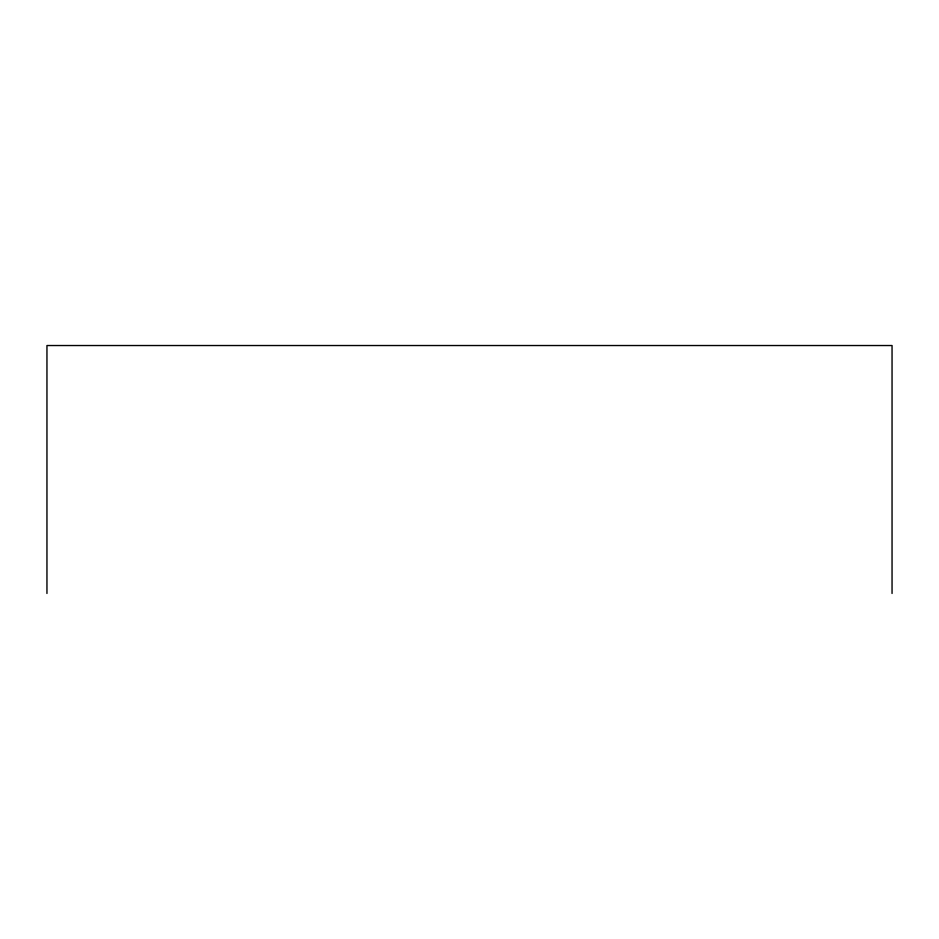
<?xml version="1.0" encoding="UTF-8"?>
<svg xmlns="http://www.w3.org/2000/svg" width="939" height="939" viewBox="0 0 939 939"><rect width="100%" height="100%" fill="white"/><g stroke="black" fill="none" stroke-linecap="round" stroke-linejoin="round"><path stroke-width="1.41" d="M892.05 593.471L892.05 345.529L46.95 345.529L46.95 593.471"/></g></svg>
